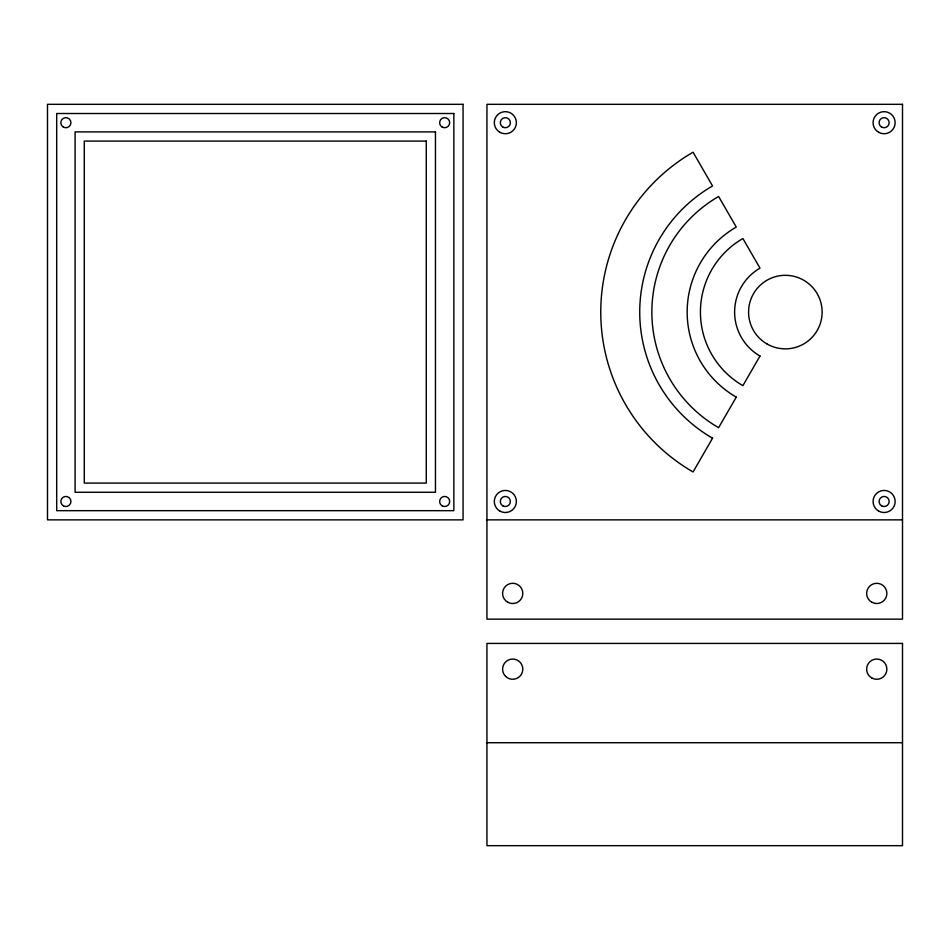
<?xml version="1.0" encoding="UTF-8"?>
<svg xmlns="http://www.w3.org/2000/svg" width="950" height="950" viewBox="0 0 950 950"><rect width="100%" height="100%" fill="white"/><g stroke="black" fill="none" stroke-linecap="round" stroke-linejoin="round"><path stroke-width="1.43" d="M486.946 519.864L902.5 519.864M486.946 742.722L902.5 742.722M712.547 438.211L693.061 471.96A184.609 184.609 0 0 1 693.061 152.214L712.547 185.974A145.623 145.623 0 0 0 712.547 438.211M736.262 397.124L718.616 427.702A133.487 133.487 0 0 1 718.616 196.484L736.262 227.062A98.183 98.183 0 0 0 736.262 397.124M759.988 356.036L742.888 385.652A84.954 84.954 0 0 1 742.888 238.521L759.988 268.137A50.754 50.754 0 0 0 759.988 356.036M463.054 104.322L47.5 104.322L47.5 519.864L463.054 519.864L463.054 104.322M902.5 104.322L486.946 104.322L486.946 619.151L902.5 619.151L902.5 104.322M453.851 113.513L56.691 113.513L56.691 510.673L453.851 510.673L453.851 113.513M435.468 131.896L75.086 131.896L75.086 492.278L435.468 492.278L435.468 131.896M426.277 141.087L84.277 141.087L84.277 483.087L426.277 483.087L426.277 141.087M902.5 643.423L486.946 643.423L486.946 845.678L902.5 845.678L902.5 643.423M442.142 127.062A5.035 5.035 0 0 0 449.694 122.704A5.035 5.035 0 0 0 442.142 118.334A5.035 5.035 0 0 0 442.142 127.062M63.365 127.062A5.035 5.035 0 0 0 70.929 122.704A5.035 5.035 0 0 0 63.365 118.334A5.035 5.035 0 0 0 63.365 127.062M442.142 505.839A5.035 5.035 0 0 0 449.694 501.481A5.035 5.035 0 0 0 442.142 497.111A5.035 5.035 0 0 0 442.142 505.839M63.365 505.839A5.035 5.035 0 0 0 70.929 501.481A5.035 5.035 0 0 0 63.365 497.111A5.035 5.035 0 0 0 63.365 505.839M502.823 127.062A5.035 5.035 0 0 0 510.376 122.704A5.035 5.035 0 0 0 502.823 118.334A5.035 5.035 0 0 0 502.823 127.062M502.823 505.839A5.035 5.035 0 0 0 510.376 501.481A5.035 5.035 0 0 0 502.823 497.111A5.035 5.035 0 0 0 502.823 505.839M881.588 505.839A5.035 5.035 0 0 0 889.153 501.481A5.035 5.035 0 0 0 881.588 497.111A5.035 5.035 0 0 0 881.588 505.839M881.588 127.062A5.035 5.035 0 0 0 889.153 122.704A5.035 5.035 0 0 0 881.588 118.334A5.035 5.035 0 0 0 881.588 127.062M871.696 602.169A10.117 10.117 0 0 0 886.873 593.418A10.117 10.117 0 0 0 871.696 584.654A10.117 10.117 0 0 0 871.696 602.169M507.633 602.169A10.117 10.117 0 0 0 522.809 593.418A10.117 10.117 0 0 0 507.633 584.654A10.117 10.117 0 0 0 507.633 602.169M878.596 132.252A11.032 11.032 0 0 0 895.149 122.704A11.032 11.032 0 0 0 878.596 113.145A11.032 11.032 0 0 0 878.596 132.252M499.819 511.029A11.032 11.032 0 0 0 516.372 501.481A11.032 11.032 0 0 0 499.819 491.922A11.032 11.032 0 0 0 499.819 511.029M878.596 511.029A11.032 11.032 0 0 0 895.149 501.481A11.032 11.032 0 0 0 878.596 491.922A11.032 11.032 0 0 0 878.596 511.029M499.819 132.252A11.032 11.032 0 0 0 516.372 122.704A11.032 11.032 0 0 0 499.819 113.145A11.032 11.032 0 0 0 499.819 132.252M766.971 343.936A36.777 36.777 0 0 0 822.13 312.087A36.777 36.777 0 0 0 766.971 280.238A36.777 36.777 0 0 0 766.971 343.936M871.696 677.92A10.117 10.117 0 0 0 886.873 669.168A10.117 10.117 0 0 0 871.696 660.404A10.117 10.117 0 0 0 871.696 677.92M505.543 676.317A10.117 10.117 0 0 0 522.464 671.781A10.117 10.117 0 0 0 510.079 659.395A10.117 10.117 0 0 0 505.543 676.317"/></g></svg>
